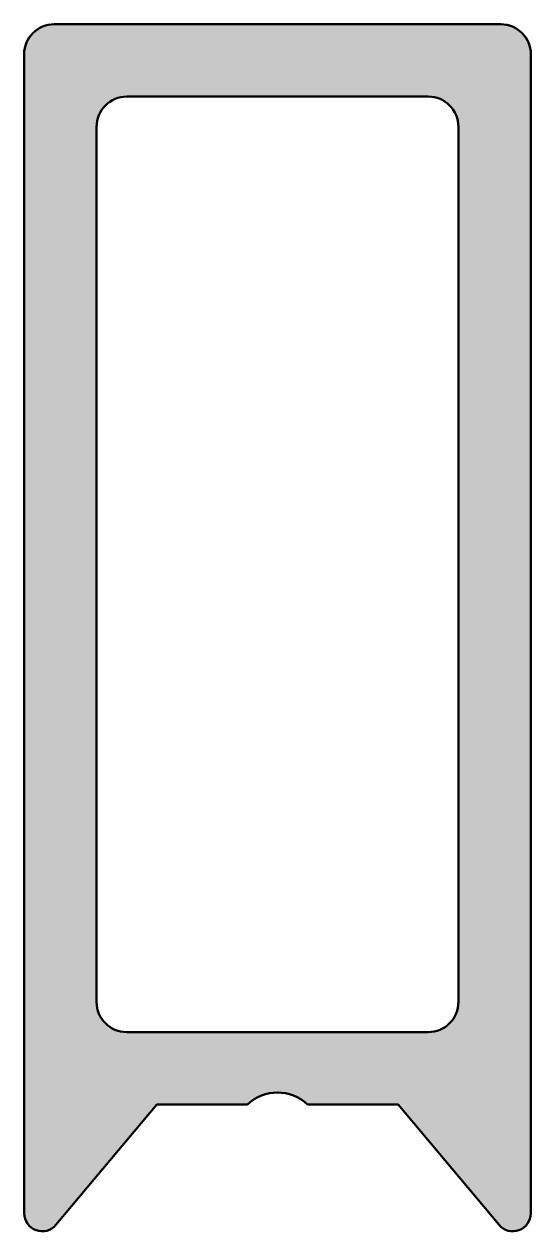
# Model space of a CAD drawing. Extents: x 0 to 8.4, y -20 to 0.
import ezdxf

# ---------------------------------------------------------------- set-up
doc = ezdxf.new("R2010")
doc.units = 0
doc.layers.add('0S-Alu contour', color=7, linetype='Continuous', lineweight=50)
doc.layers.add('0S-Alu hatch', color=252, linetype='Continuous', lineweight=25)

# ---------------------------------------------------------------- blocks, each defined once
blk = doc.blocks.new('438670__A6C1B4F5_3BBF_47F9_BE5A_3675C703AB03_')
at = {"layer": '0S-Alu hatch'}
h = blk.add_hatch(color=256, dxfattribs=at)
edge = h.paths.add_edge_path()
edge.add_line((0, -0.5000000000000007), (0, -19.70136500884221))
edge.add_arc((0.2986349911577864, -19.70136500884221), 0.2986349911577864, 180, 319.9999999999998)
edge.add_line((0.5274026666550934, -19.89332388097729), (2.199999999999999, -17.9))
edge.add_line((2.199999999999999, -17.9), (3.699999999999999, -17.9))
edge.add_ellipse((4.199999999999999, -18.425), major_axis=(-0.724999999999999, 0), ratio=1, start_angle=226.3971810272963, end_angle=313.6028189727037, ccw=False)
edge.add_line((4.699999999999999, -17.9), (6.200000000000001, -17.9))
edge.add_line((6.200000000000001, -17.9), (7.872597333344905, -19.89332388097729))
edge.add_arc((8.101365008842214, -19.70136500884221), 0.2986349911577874, 220, 360)
edge.add_line((8.4, -19.70136500884221), (8.4, -0.5))
edge.add_arc((7.899999999999998, -0.5000000000000007), 0.5000000000000018, 0, 90)
edge.add_line((7.899999999999998, 1.1e-15), (0.5, -7e-16))
edge.add_arc((0.5000000000000002, -0.5000000000000007), 0.5, 90.00000000000003, 180)
edge = h.paths.add_edge_path()
edge.add_line((1.199999999999999, -16.2), (1.199999999999999, -1.699999999999995))
edge.add_ellipse((1.7, -1.699999999999996), major_axis=(-0.5000000000000002, 0), ratio=1, start_angle=269.9999999999999, end_angle=360, ccw=False)
edge.add_line((1.700000000000001, -1.199999999999996), (6.699999999999999, -1.199999999999999))
edge.add_ellipse((6.699999999999999, -1.7), major_axis=(-0.5, 0), ratio=1, start_angle=180, end_angle=270, ccw=False)
edge.add_line((7.199999999999999, -1.7), (7.2, -16.2))
edge.add_ellipse((6.7, -16.2), major_axis=(-0.5, 0), ratio=1, start_angle=89.99999999999989, end_angle=180, ccw=False)
edge.add_line((6.699999999999999, -16.7), (1.699999999999997, -16.7))
edge.add_ellipse((1.699999999999997, -16.2), major_axis=(-0.4999999999999965, 0), ratio=1, start_angle=0, end_angle=90, ccw=False)
at = {"layer": '0S-Alu contour', "color": 7}
for points in [[(7.899999999999998, 1.1e-15), (0.5, -7e-16)], [(0, -0.5000000000000007), (0, -19.70136500884221)], [(8.4, -19.70136500884221), (8.4, -0.5)], [(1.700000000000001, -1.199999999999996), (6.699999999999999, -1.199999999999999)], [(1.199999999999999, -16.2), (1.199999999999999, -1.699999999999995)], [(7.199999999999999, -1.7), (7.2, -16.2)], [(6.699999999999999, -16.7), (1.699999999999997, -16.7)], [(0.5274026666550934, -19.89332388097729), (2.199999999999999, -17.9), (3.699999999999999, -17.9)], [(4.699999999999999, -17.9), (6.200000000000001, -17.9), (7.872597333344905, -19.89332388097729)]]:
    blk.add_lwpolyline(points, dxfattribs=at)
for centre, radius, start, end in [((7.899999999999998, -0.5000000000000007), 0.5000000000000018, 0, 90), ((0.5000000000000002, -0.5000000000000007), 0.5, 90.00000000000003, 180), ((0.2986349911577864, -19.70136500884221), 0.2986349911577864, 180, 319.9999999999998), ((8.101365008842214, -19.70136500884221), 0.2986349911577874, 220, 0)]:
    blk.add_arc(centre, radius, start, end, dxfattribs=at)
at = {"layer": '0S-Alu contour', "color": 7, "extrusion": (0, 0, -1)}
for centre, radius, start, end in [((-1.7, -1.699999999999996), 0.5000000000000002, 0, 90.0000000000001), ((-6.699999999999999, -1.7), 0.5, 90, 180), ((-1.699999999999997, -16.2), 0.4999999999999965, 270, 0), ((-6.7, -16.2), 0.5, 180, 270.0000000000001), ((-4.199999999999999, -18.425), 0.724999999999999, 46.3971810272963, 133.6028189727037)]:
    blk.add_arc(centre, radius, start, end, dxfattribs=at)
blk = doc.blocks.new('438670__21B1F82C_F809_4F50_9DFC_585B0D7C3F52_')
at = {"layer": '0S-Alu contour', "color": 7}
blk.add_blockref('438670__A6C1B4F5_3BBF_47F9_BE5A_3675C703AB03_', (0, 0), dxfattribs=at)

msp = doc.modelspace()

# ---------------------------------------------------------------- block references
at = {"layer": '0S-Alu contour', "color": 7}
msp.add_blockref('438670__21B1F82C_F809_4F50_9DFC_585B0D7C3F52_', (0, 0), dxfattribs=at)

doc.saveas('drawing.dxf')
